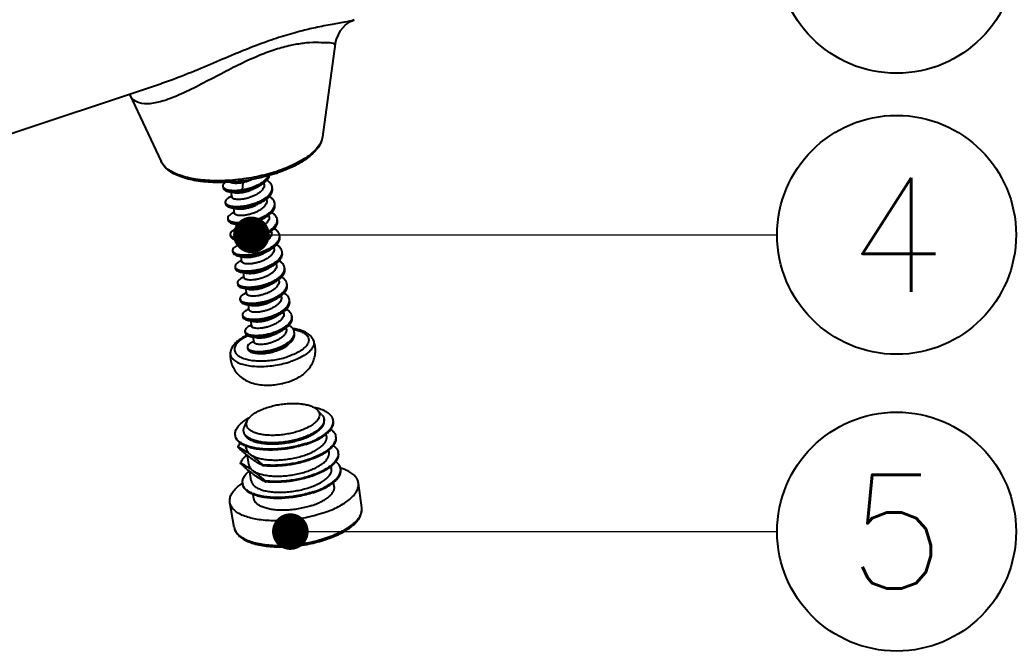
# Model space of a CAD drawing. Header units: millimetres. Extents: x 4086 to 4666, y 411 to 814.
# Drawn here: x 4316.37 to 4359.27, y 443.85 to 471.03 of the extents above; entities that cross this region are included whole.
import ezdxf
from ezdxf.enums import TextEntityAlignment as Align

# ---------------------------------------------------------------- set-up
doc = ezdxf.new("R2010")
doc.units = ezdxf.units.MM
doc.styles.add('TXT', font='txt.shx', dxfattribs={"bigfont": 'gbcbig.shx'})
doc.styles.add('wuwei', font='SimSun.ttf', dxfattribs={"width": 0.8, "oblique": 10})
doc.dimstyles.new('wuwei', dxfattribs={"dimscale": 1.5, "dimtxt": 2.5, "dimasz": 1.5, "dimexe": 0.3, "dimexo": 0.3, "dimgap": 0.5, "dimtad": 1, "dimdsep": 46, "dimtxsty": 'wuwei', "dimcen": 0, "dimclrd": 42, "dimclre": 256, "dimclrt": 256, "dimazin": 2, "dimtfac": 1, "dimtofl": 0, "dimtmove": 0, "dimatfit": 3, "dimfxl": 1, "dimlwd": 5, "dimlwe": 5, "dimarcsym": 0})

# ---------------------------------------------------------------- blocks, each defined once
blk = doc.blocks.new('u113')
at = {"color": 7, "linetype": 'Continuous'}
for p, q in [((99.407, 63.168), (98.621, 57.451)), ((18.082, 37.368), (88.716, 60.728)), ((88.716, 60.728), (88.715, 60.728)), ((86.739, 60.074), (86.77, 60.027)), ((86.767, 60.032), (88.69, 55.938)), ((93.717, 54.638), (93.673, 54.201)), ((95.036, 54.538), (95.023, 54.627)), ((92.486, 54.411), (92.502, 54.31)), ((93.055, 53.729), (93.005, 54.059)), ((93.673, 54.201), (93.688, 54.099)), ((93.688, 54.099), (93.806, 54.058)), ((94.425, 54.276), (94.463, 54.296)), ((95.543, 54.266), (95.527, 54.368)), ((92.637, 53.42), (92.653, 53.319)), ((95.187, 53.547), (95.174, 53.635)), ((95.694, 53.275), (95.678, 53.377)), ((93.206, 52.738), (93.156, 53.068)), ((94.577, 53.284), (94.618, 53.306)), ((92.788, 52.429), (92.804, 52.328)), ((94.728, 52.293), (94.769, 52.315)), ((95.338, 52.555), (95.325, 52.642)), ((95.845, 52.284), (95.829, 52.385)), ((93.357, 51.747), (93.307, 52.077)), ((95.489, 51.564), (95.476, 51.652)), ((92.939, 51.438), (92.955, 51.337)), ((93.508, 50.755), (93.458, 51.086)), ((94.879, 51.301), (94.92, 51.323)), ((95.996, 51.293), (95.98, 51.394)), ((93.09, 50.447), (93.106, 50.346)), ((95.03, 50.31), (95.071, 50.332)), ((95.64, 50.573), (95.627, 50.661)), ((96.147, 50.302), (96.131, 50.403)), ((93.659, 49.764), (93.609, 50.095)), ((95.791, 49.582), (95.778, 49.669)), ((93.241, 49.456), (93.257, 49.354)), ((93.81, 48.773), (93.76, 49.104)), ((95.181, 49.319), (95.222, 49.341)), ((96.298, 49.311), (96.282, 49.412)), ((93.392, 48.465), (93.408, 48.363)), ((95.942, 48.591), (95.929, 48.68)), ((96.449, 48.32), (96.433, 48.421)), ((93.961, 47.782), (93.911, 48.113)), ((95.332, 48.328), (95.373, 48.35)), ((93.543, 47.474), (93.559, 47.372)), ((95.483, 47.337), (95.524, 47.359)), ((96.093, 47.6), (96.08, 47.685)), ((96.6, 47.328), (96.584, 47.43)), ((94.112, 46.791), (94.062, 47.122)), ((96.244, 46.609), (96.231, 46.697)), ((93.694, 46.482), (93.71, 46.381)), ((94.263, 45.8), (94.213, 46.13)), ((95.634, 46.346), (95.675, 46.368)), ((96.751, 46.337), (96.735, 46.439)), ((93.845, 45.491), (93.861, 45.39)), ((95.785, 45.355), (95.826, 45.377)), ((96.395, 45.618), (96.382, 45.704)), ((96.902, 45.346), (96.886, 45.448)), ((94.402, 44.889), (94.332, 44.852)), ((94.414, 44.809), (94.364, 45.139)), ((93.996, 44.5), (94.005, 44.444)), ((95.785, 44.293), (95.977, 44.386)), ((96.189, 42.289), (96.21, 42.295)), ((96.536, 42.387), (96.688, 42.442)), ((98.588, 40.343), (98.317, 40.645)), ((93.816, 39.615), (93.986, 39.985)), ((98.725, 40.023), (98.714, 40.09)), ((93.782, 39.27), (93.771, 39.337)), ((98.876, 39.032), (98.853, 39.18)), ((93.441, 38.338), (93.433, 38.388)), ((93.933, 38.279), (93.91, 38.427)), ((99.027, 38.041), (99.004, 38.188)), ((93.592, 37.347), (93.584, 37.397)), ((94.084, 37.288), (93.996, 37.86)), ((94.235, 36.296), (94.147, 36.869)), ((94.958, 37.225), (94.951, 37.275)), ((99.178, 37.05), (99.155, 37.197)), ((95.109, 36.234), (95.102, 36.284)), ((99.346, 35.946), (99.306, 36.207)), ((101.034, 34.627), (100.83, 36.159)), ((93.184, 33.431), (92.922, 34.954)), ((94.403, 35.193), (94.363, 35.454))]:
    blk.add_line(p, q, dxfattribs=at)
for points in [[(99.406, 63.161), (99.475, 63.47), (99.726, 63.986), (100.039, 64.337), (100.343, 64.549), (100.546, 64.64), (100.562, 64.646)], [(92.868, 54.085), (92.974, 54.065), (93.088, 54.044), (93.174, 54.027)], [(94.463, 54.296), (94.533, 54.334), (94.628, 54.385), (94.719, 54.432)], [(93.043, 53.809), (93.017, 53.795), (92.919, 53.744)], [(94.618, 53.306), (94.69, 53.344), (94.785, 53.395), (94.876, 53.443)], [(93.019, 53.094), (93.125, 53.074), (93.239, 53.053), (93.325, 53.036)], [(93.194, 52.818), (93.168, 52.804), (93.07, 52.753)], [(93.17, 52.103), (93.276, 52.083), (93.39, 52.062), (93.476, 52.045)], [(94.769, 52.315), (94.841, 52.353), (94.936, 52.404), (95.027, 52.452)], [(93.345, 51.827), (93.319, 51.813), (93.222, 51.762)], [(93.321, 51.112), (93.427, 51.092), (93.541, 51.07), (93.627, 51.054)], [(94.92, 51.323), (94.992, 51.362), (95.087, 51.413), (95.178, 51.461)], [(93.496, 50.836), (93.47, 50.822), (93.373, 50.771)], [(95.071, 50.332), (95.143, 50.371), (95.238, 50.422), (95.329, 50.47)], [(93.472, 50.12), (93.578, 50.101), (93.692, 50.079), (93.778, 50.062)], [(93.647, 49.845), (93.621, 49.831), (93.524, 49.78)], [(93.623, 49.129), (93.729, 49.11), (93.843, 49.088), (93.929, 49.071)], [(95.222, 49.341), (95.294, 49.38), (95.389, 49.431), (95.48, 49.479)], [(93.798, 48.854), (93.772, 48.84), (93.675, 48.789)], [(95.373, 48.35), (95.445, 48.389), (95.54, 48.44), (95.631, 48.487)], [(93.774, 48.138), (93.88, 48.119), (93.994, 48.097), (94.08, 48.08)], [(93.949, 47.863), (93.923, 47.849), (93.826, 47.797)], [(95.524, 47.359), (95.596, 47.398), (95.691, 47.448), (95.782, 47.496)], [(93.925, 47.147), (94.031, 47.127), (94.145, 47.106), (94.231, 47.089)], [(94.1, 46.872), (94.074, 46.857), (93.977, 46.806)], [(94.076, 46.156), (94.182, 46.136), (94.296, 46.115), (94.382, 46.098)], [(95.675, 46.368), (95.747, 46.406), (95.842, 46.457), (95.933, 46.505)], [(94.251, 45.88), (94.225, 45.866), (94.128, 45.815)], [(95.826, 45.377), (95.898, 45.415), (95.993, 45.466), (96.084, 45.514)], [(94.227, 45.165), (94.333, 45.145), (94.447, 45.124), (94.533, 45.107)], [(95.977, 44.386), (96.049, 44.424), (96.144, 44.475), (96.235, 44.523)]]:
    blk.add_lwpolyline(points, dxfattribs=at)
at = {"color": 4}
for centre in [(133.944, 68.714), (133.944, 51.425), (133.944, 33.17)]:
    blk.add_circle(centre, 7.35, dxfattribs=at)
at = {"color": 7, "linetype": 'Continuous'}
for centre, radius, start, end in [((103.358, 40.631), 24.101, 105.45074, 108.32782), ((103.076, 41.628), 23.066, 104.81387, 105.43588), ((98.529, 54.59), 8.684, 97.33505, 97.7827), ((92.565, 65.162), 10.354, 287.89902, 288.29952), ((92.634, 64.702), 9.998, 288.29863, 288.78702), ((95.114, 54.305), 0.418, 355.08831, 8.55318), ((92.859, 53.496), 0.241, 222.35939, 224.46313), ((95.413, 52.323), 0.421, 354.59413, 8.45344), ((95.405, 52.324), 0.428, 352.83444, 354.64196), ((95.695, 50.343), 0.441, 350.55146, 354.64354), ((95.882, 49.35), 0.405, 354.79603, 8.78196), ((96.18, 47.368), 0.409, 354.93176, 8.72158), ((96.478, 45.386), 0.413, 354.99732, 8.6484), ((93.383, 44.134), 0.438, 175.15046, 180.41384), ((95.3, 46.14), 3.951, 283.31548, 288.2347), ((95.438, 45.705), 3.495, 290.97369, 291.70679), ((95.478, 45.605), 3.387, 291.70172, 293.43662), ((95.509, 45.533), 3.308, 293.44285, 293.60223), ((98.755, 39.938), 0.532, 3.1801, 8.65823), ((93.777, 39.18), 0.532, 188.6534, 194.14094), ((98.91, 38.949), 0.529, 3.04293, 8.52613), ((90.586, 33.025), 6.071, 53.72421, 56.08962), ((99.061, 37.958), 0.529, 3.04293, 8.52613), ((98.348, 43.323), 6.984, 231.4582, 233.69932), ((90.737, 32.034), 6.071, 53.72421, 56.08962), ((98.499, 42.332), 6.984, 231.4582, 233.69932), ((98.756, 44.243), 7.98, 241.35709, 241.58152), ((98.67, 33.659), 3.582, 72.53039, 72.8312), ((99.208, 36.965), 0.532, 3.1801, 8.65823), ((95.719, 33.226), 3.564, 124.5194, 124.7932), ((98.907, 43.252), 7.98, 241.35709, 241.58152), ((94.23, 36.206), 0.532, 188.6534, 194.14094)]:
    blk.add_arc(centre, radius, start, end, dxfattribs=at)
for points, start_tangent, end_tangent in [([(100.563, 64.645), (99.977, 64.508), (99.095, 64.349), (98.059, 64.141), (97.179, 63.927)], (-0.939514, -0.342512), (-0.966767, -0.255658)), ([(95.779, 63.51), (94.555, 63.074), (93.199, 62.534), (91.726, 61.911), (90.169, 61.264), (88.716, 60.728)], (-0.949386, -0.314111), (-0.949382, -0.314123)), ([(97.353, 63.194), (96.542, 63.045), (95.625, 62.785)], (-0.99079, -0.135411), (-0.949355, -0.314205)), ([(99.405, 63.161), (99.403, 63.161), (99.289, 63.186), (98.868, 63.239), (98.216, 63.26), (97.42, 63.203)], (0.020553, 0.999789), (-0.991817, -0.127665)), ([(95.625, 62.785), (94.651, 62.42), (93.569, 61.93), (92.396, 61.335), (91.163, 60.689), (89.938, 60.092), (88.854, 59.672), (87.988, 59.49), (87.348, 59.54), (86.916, 59.803), (86.776, 60.016)], (-0.949384, -0.314117), (-0.425789, 0.904823)), ([(98.62, 57.451), (98.617, 57.428), (98.357, 56.857), (97.773, 56.292), (96.906, 55.772), (95.816, 55.332)], (-0.118339, -0.992973), (-0.949426, -0.31399)), ([(98.621, 57.451), (98.366, 56.825), (97.759, 56.201), (96.869, 55.655), (95.854, 55.236)], (-0.136315, -0.990665), (-0.946716, -0.322071)), ([(95.773, 55.209), (94.553, 54.885), (93.274, 54.694), (92.016, 54.647), (90.855, 54.752), (89.862, 55.01), (89.112, 55.422), (88.69, 55.938)], (-0.949426, -0.31399), (-0.425152, 0.905122)), ([(95.747, 55.309), (94.575, 55.001), (93.269, 54.803), (91.987, 54.751), (90.816, 54.848), (89.836, 55.088), (89.114, 55.454), (88.698, 55.922), (88.691, 55.938)], (-0.951598, -0.307346), (-0.409086, 0.912496)), ([(92.666, 54.675), (92.616, 54.638), (92.521, 54.539), (92.485, 54.443), (92.487, 54.411)], (-0.828787, -0.559564), (0.163275, -0.986581)), ([(93.717, 54.638), (93.519, 54.605), (93.334, 54.59), (93.172, 54.595), (93.045, 54.616), (92.957, 54.652), (92.926, 54.677)], (-0.97849, -0.206297), (-0.677585, 0.735445)), ([(93.673, 54.201), (93.962, 54.259), (94.249, 54.342), (94.524, 54.448), (94.775, 54.573), (94.991, 54.713), (95.163, 54.865), (95.286, 55.023), (95.318, 55.084)], (0.987324, 0.158718), (0.42196, 0.906615)), ([(94.331, 54.851), (94.151, 54.769), (93.935, 54.694), (93.717, 54.638)], (-0.892104, -0.451831), (-0.97849, -0.206297)), ([(94.719, 54.432), (94.79, 54.472), (95.006, 54.612), (95.179, 54.764), (95.301, 54.922), (95.369, 55.081), (95.373, 55.101)], (0.885069, 0.46546), (0.192846, 0.981229)), ([(95.527, 54.368), (95.515, 54.425), (95.44, 54.568), (95.31, 54.696), (95.187, 54.776)], (-0.149092, 0.988823), (-0.876516, 0.481373)), ([(92.487, 54.411), (92.508, 54.355), (92.523, 54.333)], (0.163275, -0.986581), (0.635444, -0.772147)), ([(92.502, 54.31), (92.523, 54.253), (92.604, 54.176), (92.739, 54.116), (92.868, 54.085)], (0.163275, -0.986581), (0.983802, -0.179258)), ([(92.523, 54.333), (92.588, 54.278), (92.724, 54.218), (92.908, 54.177), (93.134, 54.16), (93.393, 54.167), (93.673, 54.201)], (0.635444, -0.772147), (0.987324, 0.158718)), ([(92.688, 53.328), (92.793, 53.258), (92.951, 53.206), (93.155, 53.175), (93.397, 53.169), (93.666, 53.188), (93.952, 53.232), (94.244, 53.303), (94.529, 53.396), (94.796, 53.512), (95.034, 53.645), (95.234, 53.792), (95.387, 53.949), (95.487, 54.11), (95.53, 54.27)], (0.700357, -0.713793), (0.085688, 0.996322)), ([(92.868, 54.085), (92.924, 54.076), (93.15, 54.058), (93.408, 54.066), (93.688, 54.099)], (0.983802, -0.179258), (0.987324, 0.158718)), ([(93.174, 54.027), (93.261, 54.015), (93.422, 54.01), (93.607, 54.025), (93.806, 54.058)], (0.980689, -0.195571), (0.97849, 0.206297)), ([(93.688, 54.099), (93.977, 54.158), (94.265, 54.241), (94.54, 54.347), (94.719, 54.432)], (0.987324, 0.158718), (0.885069, 0.46546)), ([(93.806, 54.058), (93.964, 54.097), (94.123, 54.146), (94.278, 54.206), (94.425, 54.276)], (0.97849, 0.206297), (0.887774, 0.46028)), ([(95.036, 54.538), (95.039, 54.464), (95.009, 54.338), (94.935, 54.212), (94.819, 54.086), (94.666, 53.968), (94.488, 53.864)], (0.149289, -0.988794), (-0.889227, -0.457466)), ([(94.876, 53.443), (95.05, 53.544), (95.25, 53.691), (95.403, 53.848), (95.503, 54.009), (95.546, 54.169), (95.543, 54.266)], (0.885554, 0.464536), (-0.149092, 0.988823)), ([(92.919, 53.744), (92.843, 53.7), (92.718, 53.603), (92.649, 53.505), (92.637, 53.42)], (-0.885418, -0.464796), (0.139737, -0.990189)), ([(92.637, 53.42), (92.639, 53.412), (92.682, 53.334)], (0.139737, -0.990189), (0.673677, -0.739026)), ([(93.019, 53.094), (93.171, 53.074), (93.412, 53.068), (93.681, 53.086), (93.968, 53.131), (94.259, 53.201), (94.544, 53.295), (94.812, 53.41), (94.876, 53.443)], (0.98355, -0.180639), (0.885554, 0.464536)), ([(94.488, 53.864), (94.291, 53.774), (94.078, 53.7), (93.864, 53.646), (93.664, 53.613), (93.481, 53.599), (93.321, 53.604), (93.194, 53.626), (93.106, 53.662), (93.061, 53.71), (93.056, 53.729)], (-0.889227, -0.457466), (-0.125422, 0.992103)), ([(95.187, 53.547), (95.19, 53.465), (95.156, 53.338), (95.081, 53.213), (94.966, 53.091), (94.816, 52.976), (94.639, 52.873)], (0.149138, -0.988816), (-0.889227, -0.457466)), ([(95.678, 53.377), (95.64, 53.499), (95.54, 53.636), (95.386, 53.756), (95.339, 53.784)], (-0.152924, 0.988238), (-0.875628, 0.482986)), ([(95.681, 53.277), (95.682, 53.349), (95.678, 53.377)], (0.092702, 0.995694), (-0.152924, 0.988238)), ([(92.653, 53.319), (92.654, 53.31), (92.703, 53.226), (92.809, 53.156), (92.967, 53.104), (93.019, 53.094)], (0.139737, -0.990189), (0.98355, -0.180639)), ([(93.07, 52.753), (92.931, 52.666), (92.831, 52.568), (92.788, 52.471), (92.789, 52.429)], (-0.885663, -0.464329), (0.15448, -0.987996)), ([(92.826, 52.35), (92.879, 52.303), (93.008, 52.241), (93.188, 52.198), (93.409, 52.178), (93.665, 52.183), (93.943, 52.213), (94.233, 52.269), (94.523, 52.35), (94.802, 52.454), (95.057, 52.578), (95.279, 52.718), (95.459, 52.87), (95.59, 53.029), (95.665, 53.19), (95.681, 53.277)], (0.647972, -0.761664), (0.092702, 0.995694)), ([(94.639, 52.873), (94.444, 52.784), (94.237, 52.712), (94.029, 52.658), (93.829, 52.623), (93.643, 52.608), (93.482, 52.612), (93.354, 52.632), (93.264, 52.667), (93.214, 52.715), (93.207, 52.738)], (-0.889227, -0.457466), (-0.133896, 0.990995)), ([(93.325, 53.036), (93.409, 53.024), (93.569, 53.019), (93.752, 53.033), (93.953, 53.066), (94.166, 53.12), (94.379, 53.194), (94.577, 53.284)], (0.980677, -0.195636), (0.889227, 0.457466)), ([(95.027, 52.452), (95.073, 52.477), (95.295, 52.617), (95.475, 52.769), (95.605, 52.928), (95.68, 53.089), (95.697, 53.247), (95.694, 53.275)], (0.88544, 0.464753), (-0.152924, 0.988238)), ([(95.829, 52.385), (95.821, 52.426), (95.753, 52.571), (95.629, 52.701), (95.493, 52.791)], (-0.148302, 0.988942), (-0.874809, 0.484468)), ([(92.789, 52.429), (92.804, 52.382), (92.826, 52.35)], (0.15448, -0.987996), (0.647972, -0.761664)), ([(92.804, 52.328), (92.82, 52.28), (92.894, 52.202), (93.024, 52.14), (93.17, 52.103)], (0.15448, -0.987996), (0.983799, -0.179276)), ([(92.981, 51.354), (93.081, 51.282), (93.233, 51.228), (93.432, 51.195), (93.67, 51.186), (93.937, 51.202), (94.222, 51.244), (94.514, 51.311), (94.8, 51.403), (95.07, 51.516), (95.312, 51.647), (95.516, 51.793), (95.675, 51.949), (95.781, 52.11), (95.831, 52.27)], (0.659504, -0.751701), (0.124739, 0.99219)), ([(93.17, 52.103), (93.203, 52.097), (93.425, 52.077), (93.68, 52.082), (93.958, 52.112), (94.248, 52.168), (94.539, 52.249), (94.817, 52.353), (95.027, 52.452)], (0.983799, -0.179276), (0.88544, 0.464753)), ([(93.476, 52.045), (93.57, 52.032), (93.731, 52.028), (93.917, 52.043), (94.117, 52.078), (94.326, 52.132), (94.532, 52.204), (94.728, 52.293)], (0.980706, -0.195488), (0.889227, 0.457466)), ([(95.338, 52.555), (95.341, 52.476), (95.308, 52.35), (95.233, 52.224), (95.116, 52.1), (94.967, 51.985), (94.79, 51.881)], (0.149124, -0.988818), (-0.889227, -0.457466)), ([(95.178, 51.461), (95.327, 51.546), (95.532, 51.692), (95.69, 51.848), (95.796, 52.008), (95.846, 52.169), (95.845, 52.284)], (0.885525, 0.464592), (-0.148302, 0.988942)), ([(93.221, 51.762), (93.162, 51.728), (93.031, 51.632), (92.956, 51.533), (92.939, 51.439), (92.939, 51.438)], (-0.885224, -0.465164), (0.15248, -0.988307)), ([(94.79, 51.881), (94.593, 51.792), (94.381, 51.719), (94.17, 51.665), (93.97, 51.631), (93.784, 51.617), (93.622, 51.621), (93.495, 51.644), (93.408, 51.68), (93.363, 51.728), (93.358, 51.747)], (-0.889227, -0.457466), (-0.12392, 0.992292)), ([(95.489, 51.564), (95.492, 51.489), (95.461, 51.363), (95.387, 51.237), (95.272, 51.112), (95.119, 50.995), (94.941, 50.89)], (0.149319, -0.988789), (-0.889227, -0.457466)), ([(95.98, 51.394), (95.949, 51.5), (95.856, 51.639), (95.708, 51.762), (95.641, 51.801)], (-0.152812, 0.988255), (-0.875535, 0.483154)), ([(92.939, 51.438), (92.981, 51.354)], (0.15248, -0.988307), (0.659504, -0.751701)), ([(92.955, 51.337), (92.997, 51.253), (93.096, 51.181), (93.249, 51.127), (93.321, 51.112)], (0.15248, -0.988307), (0.983604, -0.180342)), ([(93.129, 50.366), (93.17, 50.329), (93.293, 50.265), (93.468, 50.22), (93.685, 50.197), (93.937, 50.199), (94.213, 50.226), (94.503, 50.28), (94.793, 50.358), (95.074, 50.459), (95.332, 50.581), (95.559, 50.719), (95.744, 50.87), (95.88, 51.029), (95.961, 51.19), (95.983, 51.295)], (0.659039, -0.752109), (0.091292, 0.995824)), ([(93.321, 51.112), (93.448, 51.094), (93.686, 51.085), (93.953, 51.101), (94.237, 51.143), (94.529, 51.21), (94.815, 51.301), (95.085, 51.414), (95.178, 51.461)], (0.983604, -0.180342), (0.885525, 0.464592)), ([(94.941, 50.89), (94.745, 50.801), (94.534, 50.728), (94.321, 50.674), (94.12, 50.64), (93.936, 50.626), (93.777, 50.63), (93.649, 50.652), (93.561, 50.688), (93.514, 50.736), (93.509, 50.756)], (-0.889227, -0.457466), (-0.127048, 0.991897)), ([(93.627, 51.054), (93.71, 51.042), (93.873, 51.037), (94.059, 51.051), (94.258, 51.085), (94.47, 51.139), (94.681, 51.212), (94.879, 51.301)], (0.980672, -0.195657), (0.889227, 0.457466)), ([(95.329, 50.47), (95.348, 50.48), (95.574, 50.618), (95.759, 50.769), (95.895, 50.928), (95.977, 51.089), (96, 51.248), (95.996, 51.293)], (0.885472, 0.464692), (-0.152812, 0.988255)), ([(95.983, 51.295), (95.985, 51.349), (95.98, 51.394)], (0.091292, 0.995824), (-0.152812, 0.988255)), ([(93.373, 50.771), (93.248, 50.695), (93.141, 50.597), (93.092, 50.5), (93.091, 50.447)], (-0.885788, -0.46409), (0.144244, -0.989542)), ([(93.091, 50.447), (93.102, 50.409), (93.129, 50.366)], (0.144244, -0.989542), (0.659039, -0.752109)), ([(93.106, 50.346), (93.117, 50.308), (93.185, 50.228), (93.309, 50.163), (93.472, 50.12)], (0.144244, -0.989542), (0.983734, -0.179633)), ([(93.276, 49.38), (93.369, 49.307), (93.516, 49.251), (93.71, 49.216), (93.944, 49.204), (94.208, 49.217), (94.492, 49.256), (94.783, 49.32), (95.071, 49.409), (95.343, 49.52), (95.588, 49.65), (95.798, 49.794), (95.962, 49.949), (96.074, 50.11), (96.13, 50.27)], (0.61916, -0.785265), (0.164104, 0.986443)), ([(93.472, 50.12), (93.483, 50.118), (93.7, 50.096), (93.952, 50.098), (94.229, 50.125), (94.518, 50.178), (94.809, 50.257), (95.089, 50.358), (95.329, 50.47)], (0.983734, -0.179633), (0.885472, 0.464692)), ([(93.778, 50.062), (93.865, 50.05), (94.025, 50.046), (94.208, 50.06), (94.409, 50.094), (94.622, 50.148), (94.833, 50.221), (95.03, 50.31)], (0.98069, -0.195571), (0.889227, 0.457466)), ([(95.64, 50.573), (95.642, 50.49), (95.608, 50.363), (95.532, 50.238), (95.418, 50.117), (95.268, 50.002), (95.092, 49.899)], (0.149206, -0.988806), (-0.889227, -0.457466)), ([(95.48, 49.479), (95.604, 49.548), (95.813, 49.693), (95.977, 49.848), (96.089, 50.008), (96.145, 50.169), (96.147, 50.302)], (0.885488, 0.464662), (-0.148459, 0.988919)), ([(96.131, 50.403), (96.127, 50.427), (96.066, 50.573), (95.947, 50.705), (95.794, 50.81)], (-0.148459, 0.988919), (-0.875265, 0.483644)), ([(96.134, 50.302), (96.131, 50.403)], (0.093278, 0.99564), (-0.148459, 0.988919)), ([(93.523, 49.78), (93.482, 49.757), (93.345, 49.66), (93.263, 49.562), (93.24, 49.467), (93.241, 49.456)], (-0.885111, -0.46538), (0.163627, -0.986522)), ([(95.092, 49.899), (94.897, 49.81), (94.69, 49.738), (94.483, 49.685), (94.283, 49.65), (94.097, 49.635), (93.935, 49.638), (93.807, 49.659), (93.717, 49.694), (93.667, 49.742), (93.66, 49.764)], (-0.889227, -0.457466), (-0.134247, 0.990948)), ([(96.282, 49.412), (96.258, 49.502), (96.171, 49.642), (96.029, 49.767), (95.944, 49.819)], (-0.151842, 0.988405), (-0.875238, 0.483692)), ([(93.241, 49.456), (93.276, 49.38)], (0.163627, -0.986522), (0.61916, -0.785265)), ([(93.257, 49.354), (93.291, 49.279), (93.384, 49.206), (93.531, 49.15), (93.623, 49.129)], (0.163627, -0.986522), (0.983682, -0.179914)), ([(93.433, 48.382), (93.461, 48.355), (93.579, 48.289), (93.748, 48.241), (93.961, 48.216), (94.21, 48.215), (94.484, 48.24), (94.772, 48.29), (95.063, 48.366), (95.345, 48.465), (95.607, 48.584), (95.837, 48.721), (96.027, 48.871), (96.169, 49.029), (96.257, 49.19), (96.285, 49.314)], (0.666384, -0.745608), (0.089447, 0.995992)), ([(93.623, 49.129), (93.726, 49.114), (93.96, 49.102), (94.224, 49.115), (94.507, 49.154), (94.799, 49.219), (95.086, 49.308), (95.358, 49.419), (95.48, 49.479)], (0.983682, -0.179914), (0.885488, 0.464662)), ([(93.929, 49.071), (94.024, 49.058), (94.186, 49.055), (94.372, 49.07), (94.571, 49.105), (94.778, 49.158), (94.985, 49.23), (95.181, 49.319)], (0.980701, -0.195511), (0.889227, 0.457466)), ([(95.791, 49.582), (95.794, 49.505), (95.762, 49.379), (95.687, 49.252), (95.571, 49.128), (95.42, 49.011), (95.243, 48.908)], (0.149115, -0.98882), (-0.889227, -0.457466)), ([(95.631, 48.487), (95.853, 48.62), (96.043, 48.77), (96.185, 48.928), (96.272, 49.089), (96.303, 49.248), (96.298, 49.311)], (0.885533, 0.464576), (-0.151842, 0.988405)), ([(93.675, 48.789), (93.565, 48.723), (93.452, 48.625), (93.397, 48.528), (93.393, 48.465)], (-0.885761, -0.464141), (0.136371, -0.990658)), ([(93.393, 48.465), (93.4, 48.436), (93.433, 48.382)], (0.136371, -0.990658), (0.666384, -0.745608)), ([(93.774, 48.138), (93.976, 48.115), (94.225, 48.114), (94.499, 48.138), (94.788, 48.189), (95.079, 48.264), (95.361, 48.363), (95.622, 48.483), (95.631, 48.487)], (0.983611, -0.180303), (0.885533, 0.464576)), ([(95.243, 48.908), (95.045, 48.818), (94.833, 48.745), (94.62, 48.691), (94.42, 48.657), (94.235, 48.643), (94.074, 48.648), (93.947, 48.671), (93.861, 48.707), (93.816, 48.755), (93.811, 48.773)], (-0.889227, -0.457466), (-0.123943, 0.992289)), ([(95.942, 48.591), (95.945, 48.515), (95.913, 48.387), (95.839, 48.262), (95.723, 48.138), (95.572, 48.021), (95.394, 47.917)], (0.149437, -0.988771), (-0.889227, -0.457466)), ([(96.433, 48.421), (96.432, 48.427), (96.377, 48.575), (96.265, 48.709), (96.1, 48.825), (96.095, 48.828)], (-0.149798, 0.988717), (-0.875351, 0.483488)), ([(96.436, 48.32), (96.433, 48.421)], (0.093759, 0.995595), (-0.149798, 0.988717)), ([(93.408, 48.363), (93.415, 48.335), (93.477, 48.254), (93.594, 48.187), (93.763, 48.14), (93.774, 48.138)], (0.136371, -0.990658), (0.983611, -0.180303)), ([(95.195, 47.827), (94.987, 47.754), (94.775, 47.7), (94.574, 47.667), (94.39, 47.652), (94.231, 47.657), (94.104, 47.678), (94.015, 47.714), (93.968, 47.762), (93.962, 47.782)], (-0.929323, -0.369267), (-0.128251, 0.991742)), ([(94.08, 48.08), (94.162, 48.068), (94.323, 48.063), (94.508, 48.077), (94.708, 48.111), (94.921, 48.165), (95.134, 48.238), (95.332, 48.328)], (0.980666, -0.195688), (0.889227, 0.457466)), ([(95.394, 47.917), (95.33, 47.885), (95.263, 47.855), (95.195, 47.827)], (-0.889227, -0.457466), (-0.929323, -0.369267)), ([(95.342, 47.416), (95.616, 47.524), (95.865, 47.652), (96.078, 47.795), (96.248, 47.949), (96.366, 48.109), (96.429, 48.27), (96.436, 48.32)], (0.945273, 0.326282), (0.093759, 0.995595)), ([(95.782, 47.496), (95.88, 47.551), (96.094, 47.694), (96.263, 47.848), (96.382, 48.008), (96.444, 48.169), (96.449, 48.32)], (0.885454, 0.464727), (-0.149798, 0.988717)), ([(96.584, 47.43), (96.565, 47.507), (96.483, 47.649), (96.345, 47.774), (96.247, 47.836)], (-0.150773, 0.988568), (-0.874678, 0.484704)), ([(93.826, 47.797), (93.8, 47.784), (93.658, 47.688), (93.571, 47.59), (93.542, 47.494), (93.544, 47.474)], (-0.885132, -0.46534), (0.167084, -0.985943)), ([(93.544, 47.474), (93.571, 47.407), (93.579, 47.397)], (0.167084, -0.985943), (0.624251, -0.781224)), ([(93.559, 47.372), (93.588, 47.304), (93.676, 47.23), (93.818, 47.172), (93.925, 47.147)], (0.166822, -0.985987), (0.983747, -0.17956)), ([(93.579, 47.397), (93.659, 47.332), (93.8, 47.274), (93.99, 47.236), (94.22, 47.222), (94.481, 47.232), (94.762, 47.268), (95.053, 47.33), (95.342, 47.416)], (0.624251, -0.781224), (0.945273, 0.326282)), ([(93.736, 46.399), (93.757, 46.378), (93.871, 46.311), (94.036, 46.262), (94.246, 46.235), (94.492, 46.232), (94.764, 46.255), (95.052, 46.303), (95.343, 46.377), (95.626, 46.474), (95.889, 46.592), (96.122, 46.727), (96.316, 46.876), (96.462, 47.033), (96.554, 47.194), (96.587, 47.332)], (0.668862, -0.743387), (0.087912, 0.996128)), ([(93.925, 47.147), (94.007, 47.134), (94.237, 47.12), (94.498, 47.131), (94.779, 47.167), (95.069, 47.229), (95.357, 47.315)], (0.983747, -0.17956), (0.945273, 0.326282)), ([(94.231, 47.089), (94.32, 47.077), (94.478, 47.072), (94.662, 47.087), (94.863, 47.12), (95.075, 47.174), (95.284, 47.247)], (0.980697, -0.195534), (0.929323, 0.369267)), ([(95.284, 47.247), (95.352, 47.275), (95.418, 47.305), (95.483, 47.337)], (0.929323, 0.369267), (0.889227, 0.457466)), ([(95.357, 47.315), (95.631, 47.423), (95.782, 47.496)], (0.945273, 0.326282), (0.885454, 0.464727)), ([(96.093, 47.6), (96.096, 47.517), (96.062, 47.39), (95.985, 47.265), (95.871, 47.143), (95.721, 47.029), (95.545, 46.926)], (0.149288, -0.988794), (-0.889227, -0.457466)), ([(95.933, 46.505), (96.151, 46.635), (96.341, 46.784), (96.484, 46.941), (96.573, 47.102), (96.604, 47.261), (96.6, 47.328)], (0.88554, 0.464564), (-0.151442, 0.988466)), ([(93.977, 46.806), (93.877, 46.747), (93.76, 46.65), (93.7, 46.552), (93.695, 46.482)], (-0.885689, -0.464278), (0.134237, -0.990949)), ([(95.545, 46.926), (95.349, 46.837), (95.141, 46.764), (94.934, 46.711), (94.735, 46.677), (94.549, 46.661), (94.386, 46.665), (94.258, 46.686), (94.168, 46.721), (94.119, 46.769), (94.113, 46.791)], (-0.889227, -0.457466), (-0.13044, 0.991456)), ([(96.244, 46.609), (96.247, 46.533), (96.216, 46.408), (96.142, 46.281), (96.026, 46.156), (95.874, 46.038), (95.696, 45.935)], (0.149171, -0.988811), (-0.889227, -0.457466)), ([(96.735, 46.439), (96.684, 46.585), (96.575, 46.72), (96.413, 46.837), (96.397, 46.846)], (-0.150851, 0.988557), (-0.875395, 0.483409)), ([(93.695, 46.482), (93.699, 46.46), (93.736, 46.399)], (0.134237, -0.990949), (0.668862, -0.743387)), ([(93.71, 46.381), (93.718, 46.351), (93.78, 46.27), (93.898, 46.205), (94.067, 46.158), (94.076, 46.156)], (0.137454, -0.990508), (0.983622, -0.180245)), ([(93.881, 45.414), (93.956, 45.353), (94.095, 45.294), (94.282, 45.255), (94.511, 45.239), (94.77, 45.249), (95.051, 45.284), (95.342, 45.344), (95.631, 45.429), (95.906, 45.537), (96.156, 45.663), (96.371, 45.806), (96.543, 45.959), (96.664, 46.119), (96.729, 46.28), (96.738, 46.338)], (0.627989, -0.778222), (0.094037, 0.995569)), ([(94.076, 46.156), (94.279, 46.133), (94.527, 46.132), (94.8, 46.156), (95.088, 46.206), (95.378, 46.281), (95.66, 46.38), (95.921, 46.499), (95.933, 46.505)], (0.983622, -0.180245), (0.88554, 0.464564)), ([(94.382, 46.098), (94.475, 46.085), (94.637, 46.081), (94.823, 46.097), (95.023, 46.131), (95.23, 46.184), (95.438, 46.257), (95.634, 46.346)], (0.980699, -0.195522), (0.889227, 0.457466)), ([(96.084, 45.514), (96.202, 45.58), (96.411, 45.724), (96.576, 45.878), (96.69, 46.038), (96.748, 46.198), (96.751, 46.337)], (0.88548, 0.464677), (-0.148852, 0.988859)), ([(96.738, 46.338), (96.736, 46.437), (96.735, 46.439)], (0.094037, 0.995569), (-0.150851, 0.988557)), ([(94.128, 45.815), (94.11, 45.806), (93.965, 45.71), (93.876, 45.612), (93.844, 45.516), (93.846, 45.491)], (-0.885188, -0.465233), (0.166549, -0.986033)), ([(93.846, 45.491), (93.871, 45.428), (93.881, 45.414)], (0.166549, -0.986033), (0.627989, -0.778222)), ([(93.861, 45.39), (93.895, 45.314), (93.989, 45.241), (94.135, 45.185), (94.227, 45.165)], (0.162997, -0.986627), (0.983685, -0.179898)), ([(94.227, 45.165), (94.329, 45.15), (94.562, 45.138), (94.825, 45.151), (95.107, 45.189), (95.398, 45.253), (95.684, 45.341), (95.956, 45.451), (96.084, 45.514)], (0.983685, -0.179898), (0.88548, 0.464677)), ([(95.696, 45.935), (95.498, 45.845), (95.285, 45.771), (95.071, 45.717), (94.871, 45.684), (94.688, 45.67), (94.527, 45.675), (94.4, 45.697), (94.314, 45.734), (94.269, 45.782), (94.264, 45.8)], (-0.889227, -0.457466), (-0.124631, 0.992203)), ([(96.395, 45.618), (96.398, 45.538), (96.364, 45.41), (96.29, 45.286), (96.175, 45.163), (96.024, 45.047), (95.847, 44.944)], (0.149153, -0.988814), (-0.889227, -0.457466)), ([(96.816, 45.617), (96.879, 45.605), (97.189, 45.524), (97.44, 45.414), (97.625, 45.278), (97.737, 45.122), (97.773, 44.95), (97.73, 44.769), (97.612, 44.584), (97.421, 44.402), (97.164, 44.23), (96.85, 44.072), (96.49, 43.935)], (0.985246, -0.171142), (-0.949426, -0.31399)), ([(96.886, 45.448), (96.869, 45.518), (96.79, 45.66), (96.655, 45.787), (96.549, 45.854)], (-0.150179, 0.988659), (-0.875187, 0.483785)), ([(98.062, 44.95), (97.952, 45.138), (97.769, 45.314), (97.51, 45.465), (97.196, 45.578), (96.843, 45.653), (96.791, 45.66)], (-0.376721, 0.926327), (-0.990465, 0.137767)), ([(93.987, 45.245), (93.777, 45.141), (93.5, 44.969), (93.267, 44.777), (93.094, 44.571), (92.99, 44.366), (92.946, 44.171)], (-0.909307, -0.416127), (-0.083767, -0.996485)), ([(94.035, 45.226), (93.811, 45.109), (93.555, 44.937), (93.364, 44.755), (93.245, 44.57), (93.203, 44.389), (93.238, 44.217), (93.35, 44.061), (93.535, 43.926), (93.787, 43.815), (94.096, 43.734), (94.453, 43.685), (94.845, 43.669), (95.259, 43.687), (95.68, 43.739), (96.095, 43.822), (96.49, 43.935)], (-0.904632, -0.426193), (0.949426, 0.31399)), ([(93.996, 44.5), (94, 44.482), (94.055, 44.399), (94.167, 44.331), (94.33, 44.281), (94.538, 44.253), (94.782, 44.25), (95.054, 44.271), (95.341, 44.318), (95.632, 44.391), (95.915, 44.487), (96.18, 44.604), (96.414, 44.739), (96.524, 44.816)], (0.135206, -0.990818), (0.79409, 0.6078)), ([(94.066, 44.672), (94.219, 44.787), (94.332, 44.852)], (0.742329, 0.670036), (0.884664, 0.46623)), ([(95.847, 44.944), (95.652, 44.855), (95.445, 44.783), (95.236, 44.729), (95.035, 44.694), (94.85, 44.679), (94.689, 44.683), (94.562, 44.703), (94.471, 44.739), (94.422, 44.787), (94.415, 44.809)], (-0.889227, -0.457466), (-0.133389, 0.991064)), ([(94.533, 45.107), (94.616, 45.095), (94.776, 45.09), (94.959, 45.104), (95.16, 45.137), (95.373, 45.191), (95.586, 45.265), (95.785, 45.355)], (0.980669, -0.195673), (0.889227, 0.457466)), ([(96.235, 44.523), (96.245, 44.528), (96.472, 44.666), (96.658, 44.816), (96.796, 44.974), (96.88, 45.134), (96.906, 45.293), (96.902, 45.346)], (0.88549, 0.464659), (-0.152406, 0.988318)), ([(96.524, 44.816), (96.61, 44.887), (96.758, 45.044), (96.853, 45.205), (96.889, 45.35)], (0.79409, 0.6078), (0.08711, 0.996199)), ([(98.062, 44.95), (98.095, 44.773), (98.048, 44.568), (97.914, 44.36), (97.699, 44.155), (97.409, 43.961), (97.056, 43.783), (96.65, 43.628)], (0.372164, -0.928167), (-0.949426, -0.31399)), ([(96.833, 42.501), (96.923, 42.542), (97.277, 42.74), (97.559, 42.958), (97.792, 43.206), (97.969, 43.472), (98.093, 43.752), (98.166, 44.045), (98.187, 44.347), (98.153, 44.651), (98.062, 44.95)], (0.916347, 0.400386), (-0.376721, 0.926327)), ([(92.946, 44.171), (92.951, 43.839), (93.021, 43.512), (93.156, 43.2), (93.359, 42.911), (93.632, 42.653), (93.971, 42.443), (94.351, 42.296), (94.798, 42.205), (95.256, 42.178), (95.69, 42.203), (96.11, 42.271), (96.189, 42.289)], (-0.083767, -0.996485), (0.973516, 0.22862)), ([(92.945, 44.13), (92.985, 43.947), (93.111, 43.771), (93.32, 43.618), (93.603, 43.494), (93.952, 43.402), (94.354, 43.347), (94.796, 43.329), (95.262, 43.349), (95.737, 43.408), (96.205, 43.502), (96.65, 43.628)], (0.007316, -0.999973), (0.949426, 0.31399)), ([(94.066, 44.672), (94.004, 44.574), (93.996, 44.5)], (-0.67991, -0.733295), (0.135206, -0.990818)), ([(94.005, 44.444), (94.018, 44.393), (94.045, 44.339), (94.09, 44.282)], (0.150675, -0.988583), (0.695176, -0.71884)), ([(94.09, 44.282), (94.213, 44.217), (94.378, 44.174)], (0.797001, -0.603978), (0.983853, -0.178978)), ([(94.378, 44.174), (94.386, 44.172), (94.602, 44.149), (94.853, 44.151), (95.128, 44.177), (95.416, 44.23), (95.706, 44.307), (95.986, 44.408), (96.235, 44.523)], (0.983853, -0.178978), (0.88549, 0.464659)), ([(94.451, 44.16), (94.57, 44.142), (94.73, 44.129), (94.903, 44.126), (95.086, 44.136), (95.274, 44.159), (95.46, 44.194), (95.632, 44.24), (95.785, 44.293)], (0.983242, -0.182307), (0.928825, 0.370518)), ([(95.989, 44.355), (95.976, 44.351), (95.785, 44.293)], (-0.940955, -0.338531), (-0.969541, -0.24493)), ([(96.259, 44.48), (96.147, 44.42), (95.989, 44.355)], (-0.857641, -0.51425), (-0.940955, -0.338531)), ([(96.469, 44.661), (96.403, 44.587), (96.291, 44.5), (96.259, 44.48)], (-0.570941, -0.820991), (-0.857641, -0.51425)), ([(93.985, 39.985), (94.034, 40.072), (94.169, 40.234), (94.36, 40.392), (94.6, 40.541), (94.883, 40.677), (95.202, 40.797)], (0.416712, 0.909039), (0.949426, 0.31399)), ([(95.202, 40.797), (95.548, 40.897), (95.911, 40.975), (96.282, 41.028), (96.651, 41.055), (97.006, 41.055), (97.34, 41.029), (97.642, 40.976), (97.904, 40.899), (98.119, 40.8), (98.282, 40.68), (98.317, 40.645)], (0.949426, 0.31399), (0.668865, -0.743384)), ([(98.317, 40.645), (98.388, 40.544), (98.434, 40.396), (98.418, 40.238), (98.341, 40.076), (98.206, 39.914), (98.016, 39.757), (97.776, 39.608), (97.493, 39.471), (97.173, 39.351)], (0.668865, -0.743384), (-0.949426, -0.31399)), ([(99.281, 40.018), (99.258, 40.113), (99.155, 40.294), (98.981, 40.457), (98.741, 40.598), (98.439, 40.713), (98.137, 40.79)], (-0.15051, 0.988609), (-0.979737, 0.200287)), ([(93.251, 39.1), (93.246, 39.2), (93.291, 39.404), (93.41, 39.611), (93.599, 39.817), (93.853, 40.017), (94.122, 40.181)], (-0.15051, 0.988609), (0.876797, 0.48086)), ([(97.173, 39.351), (96.828, 39.251), (96.464, 39.174), (96.093, 39.121), (95.725, 39.094), (95.369, 39.093), (95.036, 39.12), (94.734, 39.172), (94.472, 39.249), (94.256, 39.349), (94.093, 39.468), (93.988, 39.604), (93.942, 39.753), (93.958, 39.91), (93.985, 39.985)], (-0.949426, -0.31399), (0.416712, 0.909039)), ([(98.714, 40.09), (98.719, 40.008), (98.682, 39.841), (98.584, 39.671), (98.429, 39.502), (98.221, 39.338), (97.963, 39.184), (97.663, 39.042), (97.329, 38.918)], (0.15051, -0.988609), (-0.949426, -0.31399)), ([(97.339, 38.85), (97.674, 38.975), (97.974, 39.116), (98.231, 39.271), (98.44, 39.435), (98.595, 39.604), (98.692, 39.774), (98.729, 39.941), (98.724, 40.023)], (0.949426, 0.31399), (-0.15051, 0.988609)), ([(97.591, 38.587), (98, 38.74), (98.365, 38.912), (98.679, 39.101), (98.934, 39.301), (99.123, 39.507), (99.242, 39.714), (99.287, 39.918), (99.287, 39.968)], (0.949426, 0.31399), (-0.055416, 0.998463)), ([(97.599, 38.537), (98.007, 38.689), (98.373, 38.862), (98.687, 39.05), (98.942, 39.25), (99.131, 39.456), (99.249, 39.664), (99.295, 39.867), (99.289, 39.968)], (0.949426, 0.31399), (-0.15051, 0.988609)), ([(98.588, 40.343), (98.611, 40.316), (98.695, 40.168), (98.714, 40.09)], (0.667662, -0.744465), (0.15051, -0.988609)), ([(93.771, 39.337), (93.767, 39.42), (93.804, 39.587), (93.816, 39.615)], (-0.15051, 0.988609), (0.415632, 0.909533)), ([(97.329, 38.918), (96.967, 38.812), (96.588, 38.729), (96.2, 38.67), (95.813, 38.637), (95.437, 38.63), (95.081, 38.65), (94.753, 38.697), (94.462, 38.768), (94.215, 38.862), (94.017, 38.978), (93.875, 39.112), (93.791, 39.26), (93.771, 39.337)], (-0.949426, -0.31399), (-0.15051, 0.988609)), ([(93.782, 39.27), (93.801, 39.192), (93.885, 39.044), (94.028, 38.91), (94.225, 38.795), (94.472, 38.7), (94.763, 38.629), (95.091, 38.583), (95.447, 38.563), (95.823, 38.569), (96.21, 38.603), (96.598, 38.661), (96.978, 38.745), (97.339, 38.85)], (0.15051, -0.988609), (0.949426, 0.31399)), ([(99.136, 39.463), (99.197, 39.415), (99.344, 39.251), (99.424, 39.072), (99.432, 39.027)], (0.804154, -0.594421), (0.148536, -0.988907)), ([(97.599, 38.537), (97.158, 38.408), (96.695, 38.307), (96.222, 38.235), (95.75, 38.195), (95.291, 38.187), (94.856, 38.211), (94.456, 38.267), (94.101, 38.354), (93.8, 38.47), (93.559, 38.611), (93.385, 38.774), (93.282, 38.955), (93.259, 39.049)], (-0.949426, -0.31399), (-0.15051, 0.988609)), ([(97.591, 38.587), (97.15, 38.459), (96.687, 38.357), (96.214, 38.286), (95.742, 38.245), (95.283, 38.237), (94.849, 38.261), (94.449, 38.318), (94.094, 38.405), (93.792, 38.52), (93.551, 38.661), (93.377, 38.824), (93.275, 39.005), (93.261, 39.05)], (-0.949426, -0.31399), (-0.244387, 0.969678)), ([(97.49, 37.859), (97.825, 37.984), (98.125, 38.125), (98.382, 38.28), (98.591, 38.444), (98.746, 38.613), (98.843, 38.783), (98.88, 38.949), (98.875, 39.032)], (0.949426, 0.31399), (-0.15051, 0.988609)), ([(99.438, 38.977), (99.434, 38.881), (99.375, 38.683), (99.248, 38.482), (99.055, 38.283), (98.802, 38.091), (98.494, 37.909), (98.138, 37.743), (97.742, 37.596)], (0.053339, -0.998576), (-0.949426, -0.31399)), ([(99.44, 38.977), (99.442, 38.83), (99.383, 38.632), (99.256, 38.431), (99.063, 38.233), (98.81, 38.04), (98.502, 37.859), (98.146, 37.693), (97.75, 37.546)], (0.148536, -0.988907), (-0.949426, -0.31399)), ([(93.433, 38.388), (93.538, 38.589), (93.556, 38.613)], (0.33708, 0.941476), (0.5902, 0.807257)), ([(93.433, 38.388), (93.587, 38.303), (93.735, 38.216), (93.881, 38.124), (93.973, 38.063)], (0.879491, -0.475916), (0.829954, -0.557831)), ([(93.441, 38.338), (93.604, 38.191), (93.759, 38.056), (93.911, 37.928), (93.996, 37.86)], (0.738245, -0.674533), (0.782396, -0.622781)), ([(93.933, 38.279), (93.952, 38.201), (94.036, 38.053), (94.179, 37.919)], (0.150523, -0.988607), (0.806395, -0.591377)), ([(97.641, 36.868), (97.976, 36.993), (98.276, 37.134), (98.533, 37.289), (98.742, 37.452), (98.897, 37.621), (98.994, 37.791), (99.031, 37.958), (99.026, 38.041)], (0.949426, 0.31399), (-0.15051, 0.988609)), ([(99.284, 38.475), (99.348, 38.424), (99.495, 38.26), (99.575, 38.081), (99.583, 38.036)], (0.806144, -0.59172), (0.148536, -0.988907)), ([(93.584, 37.397), (93.689, 37.598), (93.861, 37.798), (93.962, 37.889)], (0.33708, 0.941476), (0.765128, 0.643879)), ([(93.584, 37.397), (93.738, 37.312), (93.886, 37.225), (94.032, 37.133), (94.124, 37.072)], (0.879491, -0.475916), (0.829954, -0.557831)), ([(94.179, 37.919), (94.376, 37.804), (94.623, 37.709), (94.914, 37.638), (95.242, 37.592), (95.598, 37.572), (95.975, 37.578), (96.361, 37.611), (96.749, 37.67), (97.129, 37.753), (97.49, 37.859)], (0.806395, -0.591377), (0.949426, 0.31399)), ([(94.179, 37.919), (94.329, 37.805), (94.48, 37.685), (94.632, 37.558), (94.788, 37.422), (94.951, 37.275)], (0.806395, -0.591377), (0.738245, -0.674533)), ([(94.213, 37.694), (94.362, 37.588), (94.51, 37.489), (94.657, 37.397), (94.805, 37.31), (94.931, 37.24)], (0.806395, -0.591377), (0.87762, -0.479357)), ([(97.742, 37.596), (97.358, 37.482), (96.957, 37.389), (96.545, 37.318), (96.131, 37.27), (95.722, 37.247), (95.326, 37.249), (94.951, 37.275)], (-0.949426, -0.31399), (-0.994346, 0.106186)), ([(97.75, 37.546), (97.366, 37.432), (96.964, 37.339), (96.552, 37.268), (96.138, 37.22), (95.729, 37.197), (95.334, 37.198), (94.958, 37.225)], (-0.949426, -0.31399), (-0.994346, 0.106186)), ([(99.589, 37.986), (99.585, 37.89), (99.526, 37.692), (99.399, 37.491), (99.206, 37.292), (98.953, 37.1), (98.645, 36.918), (98.289, 36.752), (97.893, 36.605)], (0.053339, -0.998576), (-0.949426, -0.31399)), ([(99.591, 37.986), (99.593, 37.839), (99.534, 37.641), (99.407, 37.44), (99.214, 37.241), (98.961, 37.049), (98.653, 36.868), (98.297, 36.702), (97.901, 36.555)], (0.148536, -0.988907), (-0.949426, -0.31399)), ([(99.734, 37.045), (99.711, 37.139), (99.608, 37.32), (99.434, 37.484)], (-0.15051, 0.988609), (-0.806605, 0.59109)), ([(93.592, 37.347), (93.755, 37.2), (93.91, 37.064), (94.062, 36.937), (94.147, 36.869)], (0.738245, -0.674533), (0.782396, -0.622781)), ([(93.704, 36.126), (93.699, 36.227), (93.744, 36.43), (93.863, 36.638), (94.052, 36.844), (94.113, 36.898)], (-0.15051, 0.988609), (0.764936, 0.644106)), ([(94.084, 37.288), (94.103, 37.21), (94.187, 37.062), (94.33, 36.928)], (0.150523, -0.988607), (0.806395, -0.591377)), ([(94.33, 36.928), (94.527, 36.813), (94.774, 36.718), (95.065, 36.647), (95.393, 36.601), (95.749, 36.581), (96.126, 36.587), (96.512, 36.62), (96.9, 36.679), (97.28, 36.762), (97.641, 36.868)], (0.806395, -0.591377), (0.949426, 0.31399)), ([(94.33, 36.928), (94.48, 36.814), (94.631, 36.694), (94.783, 36.566), (94.939, 36.431), (95.102, 36.284)], (0.806395, -0.591377), (0.738245, -0.674533)), ([(97.792, 35.877), (98.127, 36.002), (98.427, 36.143), (98.684, 36.298), (98.893, 36.461), (99.048, 36.63), (99.145, 36.8), (99.182, 36.967), (99.177, 37.05)], (0.949426, 0.31399), (-0.15051, 0.988609)), ([(98.044, 35.614), (98.453, 35.766), (98.818, 35.939), (99.132, 36.128), (99.387, 36.327), (99.576, 36.533), (99.695, 36.741), (99.74, 36.945), (99.74, 36.994)], (0.949426, 0.31399), (-0.055416, 0.998463)), ([(98.052, 35.563), (98.46, 35.716), (98.826, 35.889), (99.14, 36.077), (99.395, 36.277), (99.584, 36.483), (99.702, 36.69), (99.748, 36.894), (99.742, 36.994)], (0.949426, 0.31399), (-0.15051, 0.988609)), ([(100.83, 36.159), (100.811, 36.252), (100.714, 36.463), (100.545, 36.657), (100.308, 36.831), (100.007, 36.981), (99.745, 37.076)], (-0.131089, 0.991371), (-0.953874, 0.300207)), ([(94.235, 36.296), (94.254, 36.219), (94.338, 36.071), (94.481, 35.937), (94.678, 35.821), (94.925, 35.727), (95.216, 35.656), (95.544, 35.609), (95.9, 35.589), (96.277, 35.596), (96.663, 35.629), (97.051, 35.688), (97.431, 35.771), (97.792, 35.877)], (0.15051, -0.988609), (0.949426, 0.31399)), ([(94.364, 36.703), (94.513, 36.597), (94.661, 36.498), (94.808, 36.406), (94.956, 36.319), (95.082, 36.249)], (0.806395, -0.591377), (0.87762, -0.479357)), ([(97.893, 36.605), (97.509, 36.491), (97.108, 36.398), (96.696, 36.327), (96.282, 36.279), (95.873, 36.256), (95.477, 36.258), (95.102, 36.284)], (-0.949426, -0.31399), (-0.994346, 0.106186)), ([(97.901, 36.555), (97.517, 36.441), (97.115, 36.348), (96.703, 36.276), (96.289, 36.229), (95.88, 36.206), (95.485, 36.207), (95.109, 36.234)], (-0.949426, -0.31399), (-0.994346, 0.106186)), ([(92.922, 34.954), (92.913, 35.11), (92.963, 35.342), (93.086, 35.578), (93.279, 35.815), (93.539, 36.046), (93.685, 36.153)], (-0.168362, 0.985725), (0.821214, 0.570621)), ([(98.052, 35.563), (97.611, 35.435), (97.148, 35.334), (96.675, 35.262), (96.203, 35.221), (95.744, 35.213), (95.309, 35.238), (94.909, 35.294), (94.554, 35.381), (94.253, 35.496), (94.012, 35.637), (93.838, 35.8), (93.735, 35.981), (93.712, 36.076)], (-0.949426, -0.31399), (-0.15051, 0.988609)), ([(98.044, 35.614), (97.603, 35.485), (97.14, 35.384), (96.667, 35.312), (96.195, 35.272), (95.736, 35.264), (95.302, 35.288), (94.902, 35.344), (94.547, 35.431), (94.245, 35.547), (94.004, 35.688), (93.83, 35.851), (93.728, 36.032), (93.714, 36.076)], (-0.949426, -0.31399), (-0.244387, 0.969678)), ([(97.96, 34.773), (98.295, 34.898), (98.595, 35.039), (98.852, 35.194), (99.061, 35.358), (99.216, 35.527), (99.313, 35.697), (99.35, 35.863), (99.346, 35.946)], (0.949426, 0.31399), (-0.150516, 0.988608)), ([(98.612, 34.295), (99.08, 34.467), (99.508, 34.66), (99.887, 34.87), (100.209, 35.092), (100.469, 35.324), (100.663, 35.56), (100.785, 35.796), (100.835, 36.029), (100.83, 36.159)], (0.949426, 0.31399), (-0.131089, 0.991371)), ([(98.612, 34.295), (98.111, 34.146), (97.587, 34.024), (97.049, 33.931), (96.509, 33.869), (95.975, 33.838), (95.458, 33.839), (94.967, 33.872), (94.512, 33.937), (94.101, 34.033), (93.741, 34.157), (93.44, 34.307), (93.203, 34.481), (93.034, 34.676), (92.937, 34.886), (92.922, 34.954)], (-0.949426, -0.31399), (-0.168362, 0.985725)), ([(97.96, 34.773), (97.599, 34.667), (97.219, 34.584), (96.831, 34.525), (96.445, 34.492), (96.068, 34.486), (95.712, 34.506), (95.384, 34.552), (95.093, 34.623), (94.846, 34.718), (94.649, 34.833), (94.506, 34.967), (94.422, 35.115), (94.403, 35.193)], (-0.949426, -0.31399), (-0.150516, 0.988608)), ([(98.812, 32.679), (99.258, 32.842), (99.668, 33.026), (100.037, 33.228), (100.358, 33.446), (100.625, 33.678), (100.829, 33.919), (100.966, 34.163), (101.032, 34.4), (101.034, 34.627)], (0.949426, 0.31399), (-0.131661, 0.991295)), ([(98.832, 32.777), (99.317, 32.956), (99.758, 33.158), (100.144, 33.377), (100.469, 33.61), (100.725, 33.851), (100.908, 34.097), (101.013, 34.341), (101.038, 34.58), (101.034, 34.627)], (0.949426, 0.31399), (-0.133378, 0.991065)), ([(93.184, 33.431), (93.23, 33.277), (93.238, 33.258)], (0.170942, -0.985281), (0.417175, -0.908826)), ([(93.184, 33.431), (93.26, 33.201), (93.41, 32.982), (93.638, 32.781), (93.937, 32.607), (94.297, 32.465), (94.708, 32.356), (95.163, 32.281), (95.653, 32.24), (96.17, 32.233), (96.703, 32.259), (97.244, 32.318), (97.782, 32.409), (98.308, 32.53), (98.812, 32.679)], (0.169522, -0.985526), (0.949426, 0.31399)), ([(93.238, 33.258), (93.363, 33.065), (93.572, 32.873), (93.854, 32.705), (94.202, 32.564), (94.608, 32.453), (95.066, 32.375), (95.565, 32.33), (96.096, 32.321), (96.647, 32.346), (97.208, 32.406), (97.766, 32.499), (98.311, 32.624), (98.832, 32.777)], (0.417175, -0.908826), (0.949426, 0.31399))]:
    blk.add_spline(points, degree=3, dxfattribs=dict(at, start_tangent=start_tangent, end_tangent=end_tangent))
at = {"color": 6, "style": 'TXT'}
for s, p in [('4', (133.944, 51.425)), ('5', (133.944, 33.17))]:
    blk.add_text(s, height=7, dxfattribs=at).set_placement(p, align=Align.MIDDLE)
at = {"color": 4}
for points in [[(94.246, 51.425), (126.594, 51.425)], [(96.642, 33.17), (126.594, 33.17)]]:
    blk.add_leader(points, dimstyle='wuwei', override={"dimasz": 1.5, "dimldrblk": 'Dot'}, dxfattribs=at)

msp = doc.modelspace()

# ---------------------------------------------------------------- block references
at = {"xscale": 0.7, "yscale": 0.7, "zscale": 0.7}
msp.add_blockref('u113', (4260.366, 425.773), dxfattribs=at)

doc.saveas('drawing.dxf')
